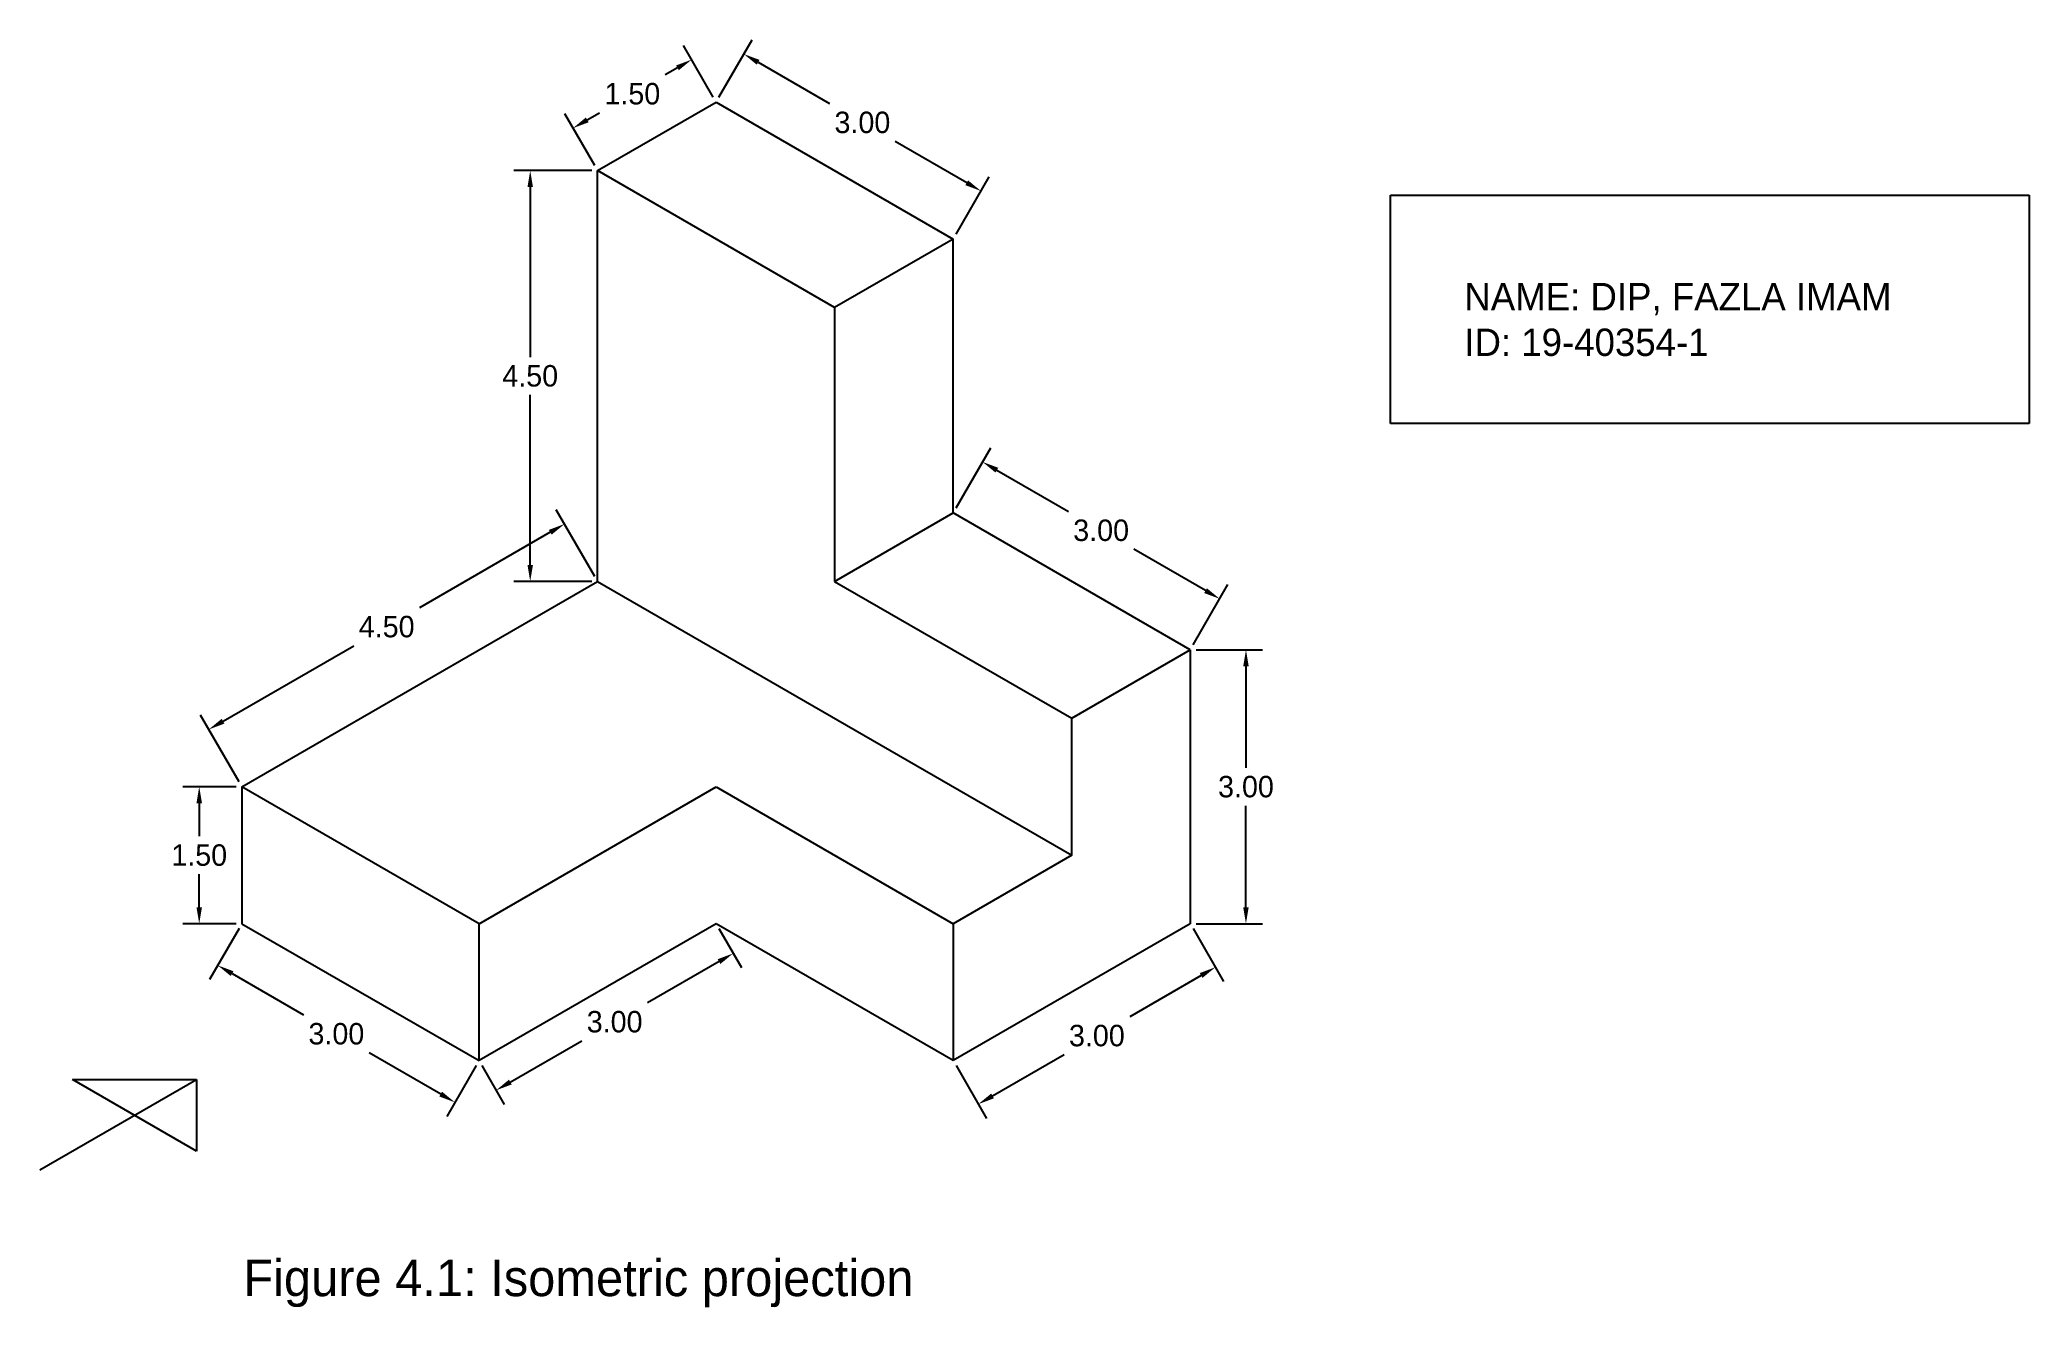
# Model space of a CAD drawing. Header units: inches. Extents: x 31.6 to 53.4, y 16.9 to 30.8.
import ezdxf

# ---------------------------------------------------------------- set-up
doc = ezdxf.new("R2010")
doc.units = ezdxf.units.IN
doc.header["$MEASUREMENT"] = 0
doc.dimstyles.get("Standard").update_dxf_attribs({"dimtxt": 0.235, "dimasz": 0.18, "dimexe": 0.18, "dimexo": 0.0625, "dimgap": 0.09, "dimtad": 0, "dimtih": 1, "dimtoh": 1, "dimzin": 0, "dimdsep": 46, "dimtxsty": 'Standard', "dimcen": 0.09, "dimadec": 0, "dimazin": 0, "dimtfac": 1, "dimtofl": 0, "dimtmove": 0, "dimatfit": 3, "dimfxl": 1, "dimtolj": 1, "dimtzin": 0, "dimarcsym": 0})

# ---------------------------------------------------------------- blocks, each defined once
blk = doc.blocks.new('*D1')
at = {"color": 0, "lineweight": -2}
for p, q in [((37.662, 24.894), (37.241, 25.623)), ((37.175, 25.378), (35.741, 24.55)), ((33.589, 23.308), (35.023, 24.135)), ((33.765, 22.644), (33.343, 23.373))]:
    blk.add_line(p, q, dxfattribs=at)
at = {"color": 0}
for points in [[(37.16, 25.404), (37.19, 25.352), (37.331, 25.468)], [(33.574, 23.334), (33.604, 23.282), (33.433, 23.218)]]:
    blk.add_solid(points, dxfattribs=at)
at = {"layer": 'Defpoints', "color": 0}
for p in [(37.331, 25.468), (37.693, 24.84), (33.796, 22.59)]:
    blk.add_point(p, dxfattribs=at)
at = {"color": 0, "insert": (35.382, 24.343), "char_height": 0.235, "attachment_point": 5}
blk.add_mtext('\\A1;4.50', dxfattribs=at)
blk = doc.blocks.new('*D2')
at = {"color": 0, "lineweight": -2}
for p, q in [((37.63, 29.34), (36.775, 29.34)), ((36.955, 29.16), (36.955, 27.297)), ((36.955, 25.02), (36.955, 26.882)), ((37.63, 24.84), (36.775, 24.84))]:
    blk.add_line(p, q, dxfattribs=at)
at = {"color": 0}
for points in [[(36.925, 29.16), (36.985, 29.16), (36.955, 29.34)], [(36.925, 25.02), (36.985, 25.02), (36.955, 24.84)]]:
    blk.add_solid(points, dxfattribs=at)
at = {"layer": 'Defpoints', "color": 0}
for p in [(37.693, 29.34), (36.955, 24.84), (37.693, 24.84)]:
    blk.add_point(p, dxfattribs=at)
at = {"color": 0, "insert": (36.955, 27.09), "char_height": 0.235, "attachment_point": 5}
blk.add_mtext('\\A1;4.50', dxfattribs=at)
blk = doc.blocks.new('*D3')
at = {"color": 0, "lineweight": -2}
for p, q in [((38.961, 30.144), (38.634, 30.711)), ((38.568, 30.465), (38.433, 30.387)), ((37.662, 29.394), (37.334, 29.961)), ((37.58, 29.895), (37.715, 29.972))]:
    blk.add_line(p, q, dxfattribs=at)
at = {"color": 0}
for points in [[(38.553, 30.491), (38.583, 30.439), (38.724, 30.555)], [(37.565, 29.921), (37.595, 29.869), (37.424, 29.805)]]:
    blk.add_solid(points, dxfattribs=at)
at = {"layer": 'Defpoints', "color": 0}
for p in [(38.724, 30.555), (38.992, 30.09), (37.693, 29.34)]:
    blk.add_point(p, dxfattribs=at)
at = {"color": 0, "insert": (38.074, 30.18), "char_height": 0.235, "attachment_point": 5}
blk.add_mtext('\\A1;1.50', dxfattribs=at)
blk = doc.blocks.new('*D4')
at = {"color": 0, "lineweight": -2}
for p, q in [((39.023, 30.144), (39.386, 30.772)), ((39.452, 30.526), (40.236, 30.074)), ((41.738, 29.206), (40.954, 29.659)), ((41.621, 28.644), (41.984, 29.272))]:
    blk.add_line(p, q, dxfattribs=at)
at = {"color": 0}
for points in [[(39.467, 30.552), (39.437, 30.5), (39.296, 30.616)], [(41.753, 29.232), (41.723, 29.18), (41.894, 29.116)]]:
    blk.add_solid(points, dxfattribs=at)
at = {"layer": 'Defpoints', "color": 0}
for p in [(38.992, 30.09), (41.894, 29.116), (41.59, 28.59)]:
    blk.add_point(p, dxfattribs=at)
at = {"color": 0, "insert": (40.595, 29.866), "char_height": 0.235, "attachment_point": 5}
blk.add_mtext('\\A1;3.00', dxfattribs=at)
blk = doc.blocks.new('*D5')
at = {"color": 0, "lineweight": -2}
for p, q in [((41.621, 25.644), (42.002, 26.304)), ((42.068, 26.058), (42.852, 25.606)), ((44.355, 24.738), (43.571, 25.191)), ((44.219, 24.144), (44.601, 24.804))]:
    blk.add_line(p, q, dxfattribs=at)
at = {"color": 0}
for points in [[(42.083, 26.084), (42.053, 26.032), (41.912, 26.148)], [(44.37, 24.764), (44.34, 24.712), (44.511, 24.648)]]:
    blk.add_solid(points, dxfattribs=at)
at = {"layer": 'Defpoints', "color": 0}
for p in [(41.59, 25.59), (44.511, 24.648), (44.188, 24.09)]:
    blk.add_point(p, dxfattribs=at)
at = {"color": 0, "insert": (43.211, 25.398), "char_height": 0.235, "attachment_point": 5}
blk.add_mtext('\\A1;3.00', dxfattribs=at)
blk = doc.blocks.new('*D6')
at = {"color": 0, "lineweight": -2}
for p, q in [((44.251, 24.09), (44.978, 24.09)), ((44.798, 23.91), (44.798, 22.797)), ((44.798, 21.27), (44.798, 22.382)), ((44.251, 21.09), (44.978, 21.09))]:
    blk.add_line(p, q, dxfattribs=at)
at = {"color": 0}
for points in [[(44.768, 23.91), (44.828, 23.91), (44.798, 24.09)], [(44.768, 21.27), (44.828, 21.27), (44.798, 21.09)]]:
    blk.add_solid(points, dxfattribs=at)
at = {"layer": 'Defpoints', "color": 0}
for p in [(44.188, 24.09), (44.188, 21.09), (44.798, 21.09)]:
    blk.add_point(p, dxfattribs=at)
at = {"color": 0, "insert": (44.798, 22.59), "char_height": 0.235, "attachment_point": 5}
blk.add_mtext('\\A1;3.00', dxfattribs=at)
blk = doc.blocks.new('*D7')
at = {"color": 0, "lineweight": -2}
for p, q in [((39.023, 21.036), (39.269, 20.609)), ((39.024, 20.675), (38.24, 20.223)), ((36.737, 19.355), (37.521, 19.808)), ((36.425, 19.536), (36.671, 19.109))]:
    blk.add_line(p, q, dxfattribs=at)
at = {"color": 0}
for points in [[(39.009, 20.701), (39.039, 20.649), (39.179, 20.765)], [(36.722, 19.381), (36.752, 19.329), (36.581, 19.265)]]:
    blk.add_solid(points, dxfattribs=at)
at = {"layer": 'Defpoints', "color": 0}
for p in [(38.992, 21.09), (39.179, 20.765), (36.394, 19.59)]:
    blk.add_point(p, dxfattribs=at)
at = {"color": 0, "insert": (37.88, 20.015), "char_height": 0.235, "attachment_point": 5}
blk.add_mtext('\\A1;3.00', dxfattribs=at)
blk = doc.blocks.new('*D8')
at = {"color": 0, "lineweight": -2}
for p, q in [((33.765, 21.036), (33.442, 20.477)), ((33.688, 20.543), (34.472, 20.09)), ((35.974, 19.223), (35.19, 19.675)), ((36.363, 19.536), (36.04, 18.977))]:
    blk.add_line(p, q, dxfattribs=at)
at = {"color": 0}
for points in [[(33.703, 20.569), (33.673, 20.517), (33.532, 20.633)], [(35.989, 19.249), (35.959, 19.197), (36.13, 19.133)]]:
    blk.add_solid(points, dxfattribs=at)
at = {"layer": 'Defpoints', "color": 0}
for p in [(33.796, 21.09), (36.394, 19.59), (36.13, 19.133)]:
    blk.add_point(p, dxfattribs=at)
at = {"color": 0, "insert": (34.831, 19.883), "char_height": 0.235, "attachment_point": 5}
blk.add_mtext('\\A1;3.00', dxfattribs=at)
blk = doc.blocks.new('*D9')
at = {"color": 0, "lineweight": -2}
for p, q in [((33.733, 22.59), (33.148, 22.59)), ((33.328, 22.41), (33.328, 22.047)), ((33.328, 21.27), (33.328, 21.632)), ((33.733, 21.09), (33.148, 21.09))]:
    blk.add_line(p, q, dxfattribs=at)
at = {"color": 0}
for points in [[(33.298, 22.41), (33.358, 22.41), (33.328, 22.59)], [(33.298, 21.27), (33.358, 21.27), (33.328, 21.09)]]:
    blk.add_solid(points, dxfattribs=at)
at = {"layer": 'Defpoints', "color": 0}
for p in [(33.328, 22.59), (33.796, 22.59), (33.796, 21.09)]:
    blk.add_point(p, dxfattribs=at)
at = {"color": 0, "insert": (33.328, 21.84), "char_height": 0.235, "attachment_point": 5}
blk.add_mtext('\\A1;1.50', dxfattribs=at)
blk = doc.blocks.new('*D10')
at = {"color": 0, "lineweight": -2}
for p, q in [((44.219, 21.036), (44.553, 20.457)), ((44.307, 20.523), (43.524, 20.071)), ((42.021, 19.203), (42.805, 19.656)), ((41.621, 19.536), (41.955, 18.957))]:
    blk.add_line(p, q, dxfattribs=at)
at = {"color": 0}
for points in [[(44.292, 20.549), (44.322, 20.497), (44.463, 20.613)], [(42.006, 19.229), (42.036, 19.177), (41.865, 19.113)]]:
    blk.add_solid(points, dxfattribs=at)
at = {"layer": 'Defpoints', "color": 0}
for p in [(44.188, 21.09), (44.463, 20.613), (41.59, 19.59)]:
    blk.add_point(p, dxfattribs=at)
at = {"color": 0, "insert": (43.164, 19.863), "char_height": 0.235, "attachment_point": 5}
blk.add_mtext('\\A1;3.00', dxfattribs=at)

msp = doc.modelspace()

# ---------------------------------------------------------------- linework, layer by layer
for p, q in [((37.693, 29.34), (38.992, 30.09)), ((38.992, 30.09), (41.59, 28.59)), ((37.693, 24.84), (37.693, 29.34)), ((40.291, 27.84), (37.693, 29.34)), ((46.381, 29.069), (53.381, 29.069)), ((46.381, 26.569), (46.381, 29.069)), ((53.381, 29.069), (53.381, 26.569)), ((41.59, 28.59), (40.291, 27.84)), ((41.59, 25.59), (41.59, 28.59)), ((40.291, 27.84), (40.291, 24.84)), ((53.381, 26.569), (46.381, 26.569)), ((40.291, 24.84), (41.59, 25.59)), ((44.188, 24.09), (41.59, 25.59)), ((33.796, 22.59), (37.693, 24.84)), ((37.693, 24.84), (42.889, 21.84)), ((40.291, 24.84), (42.889, 23.34)), ((42.889, 23.34), (44.188, 24.09)), ((44.188, 24.09), (44.188, 21.09)), ((42.889, 21.84), (42.889, 23.34)), ((36.394, 21.09), (33.796, 22.59)), ((33.796, 22.59), (33.796, 21.09)), ((36.394, 21.09), (38.992, 22.59)), ((38.992, 22.59), (41.59, 21.09)), ((42.889, 21.84), (41.59, 21.09)), ((33.796, 21.09), (36.394, 19.59)), ((36.394, 19.59), (36.394, 21.09)), ((38.992, 21.09), (36.394, 19.59)), ((41.59, 19.59), (38.992, 21.09)), ((44.188, 21.09), (41.59, 19.59)), ((41.59, 21.09), (41.59, 19.59)), ((31.581, 18.393), (33.298, 19.385)), ((33.298, 18.6), (31.938, 19.385)), ((31.938, 19.385), (33.298, 19.385)), ((33.298, 19.385), (33.298, 18.6))]:
    msp.add_line(p, q)

# ---------------------------------------------------------------- texts
for s, height, p in [('NAME: DIP, FAZLA IMAM', 0.3, (47.191, 27.809)), ('ID: 19-40354-1', 0.3, (47.191, 27.309)), ('Figure 4.1: Isometric projection', 0.4, (33.811, 17.01))]:
    msp.add_text(s, height=height).set_placement(p)

# ---------------------------------------------------------------- dimensions: what is measured, and where the dimension line sits
for p1, p2, distance, picture, middle in [((38.992, 30.09), (41.59, 28.59), 0.608, '*D4', (40.595, 29.866)), ((37.693, 29.34), (38.992, 30.09), 0.537, '*D3', (38.074, 30.18)), ((37.693, 29.34), (37.693, 24.84), -0.738, '*D2', (36.955, 27.09)), ((41.59, 25.59), (44.188, 24.09), 0.645, '*D5', (43.211, 25.398)), ((33.796, 22.59), (37.693, 24.84), 0.725, '*D1', (35.382, 24.343)), ((44.188, 24.09), (44.188, 21.09), 0.61, '*D6', (44.798, 22.59)), ((33.796, 21.09), (33.796, 22.59), 0.468, '*D9', (33.328, 21.84)), ((33.796, 21.09), (36.394, 19.59), -0.528, '*D8', (34.831, 19.883)), ((36.394, 19.59), (38.992, 21.09), -0.375, '*D7', (37.88, 20.015)), ((41.59, 19.59), (44.188, 21.09), -0.55, '*D10', (43.164, 19.863))]:
    dim = msp.add_aligned_dim(p1=p1, p2=p2, distance=distance, dimstyle='Standard')
    dim.commit()
    dim.dimension.update_dxf_attribs({"geometry": picture, "text_midpoint": middle})

doc.saveas('drawing.dxf')
